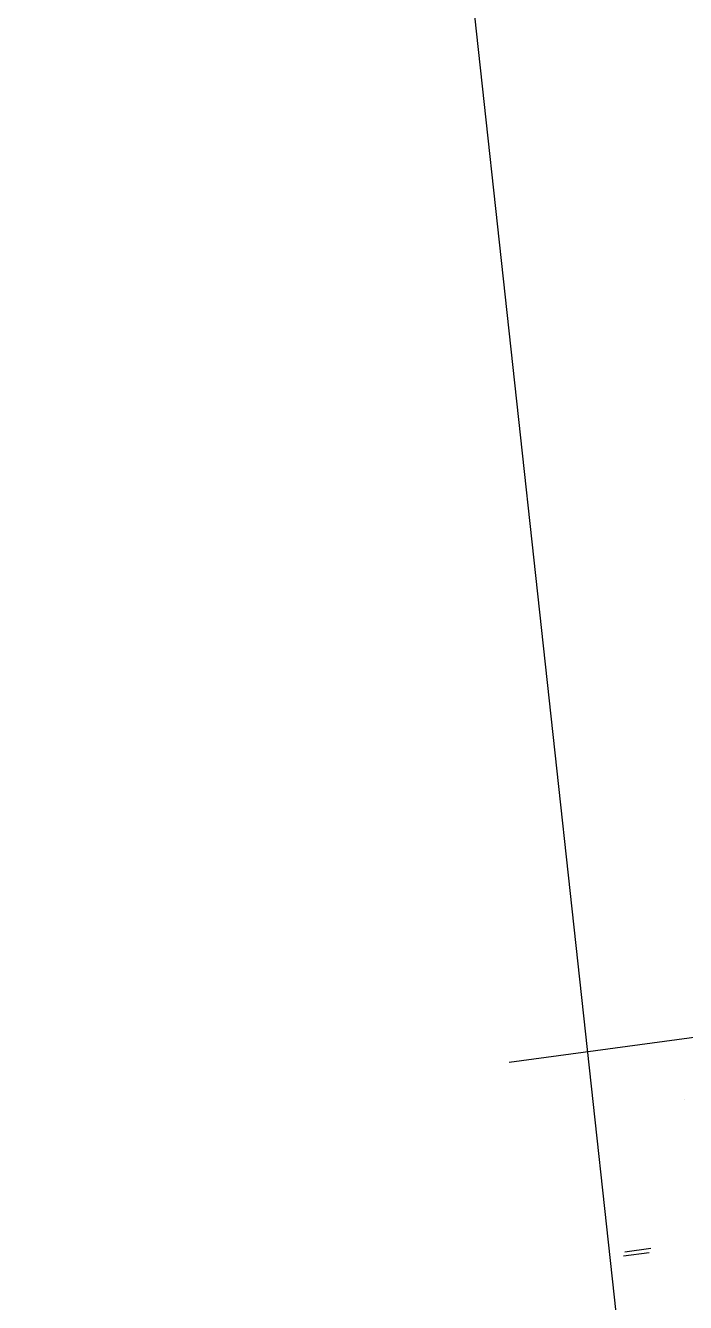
# Model space of a CAD drawing. Header units: metres. Extents: x 267365 to 277461, y 2088854 to 2108025.
# Drawn here: x 272910 to 272941.4, y 2094813.7 to 2094874.7 of the extents above; entities that cross this region are included whole.
import ezdxf

# ---------------------------------------------------------------- set-up
doc = ezdxf.new("R2010")
doc.units = ezdxf.units.M
doc.linetypes.add('ACAD_ISO10W100', pattern=[18, 12, -3, 0, -3])
doc.layers.add('village', color=3, linetype='Continuous')

msp = doc.modelspace()

# ---------------------------------------------------------------- linework, layer by layer
at = {"color": 30, "linetype": 'ACAD_ISO10W100', "ltscale": 50}
msp.add_line((272945.101, 2094826.823), (272933.033, 2094825.182), dxfattribs=at)
msp.add_line((272945.101, 2094826.823), (272933.033, 2094825.182), dxfattribs=at)
msp.add_line((272945.101, 2094826.823), (272933.033, 2094825.182), dxfattribs=at)
at = {"color": 30}
for p, q in [((272941.419, 2094823.431), (272941.423, 2094823.431)), ((272941.419, 2094823.431), (272941.423, 2094823.431)), ((272941.419, 2094823.431), (272941.423, 2094823.431)), ((272939.721, 2094816.093), (272938.487, 2094815.926)), ((272939.721, 2094816.093), (272938.487, 2094815.926)), ((272939.721, 2094816.093), (272938.487, 2094815.926)), ((272939.799, 2094816.295), (272938.556, 2094816.126)), ((272939.799, 2094816.295), (272938.556, 2094816.126)), ((272939.799, 2094816.295), (272938.556, 2094816.126))]:
    msp.add_line(p, q, dxfattribs=at)
at = {"layer": 'village', "color": 3}
msp.add_line((272909.958, 2095071.945), (272943.855, 2094760.628), dxfattribs=at)

doc.saveas('drawing.dxf')
